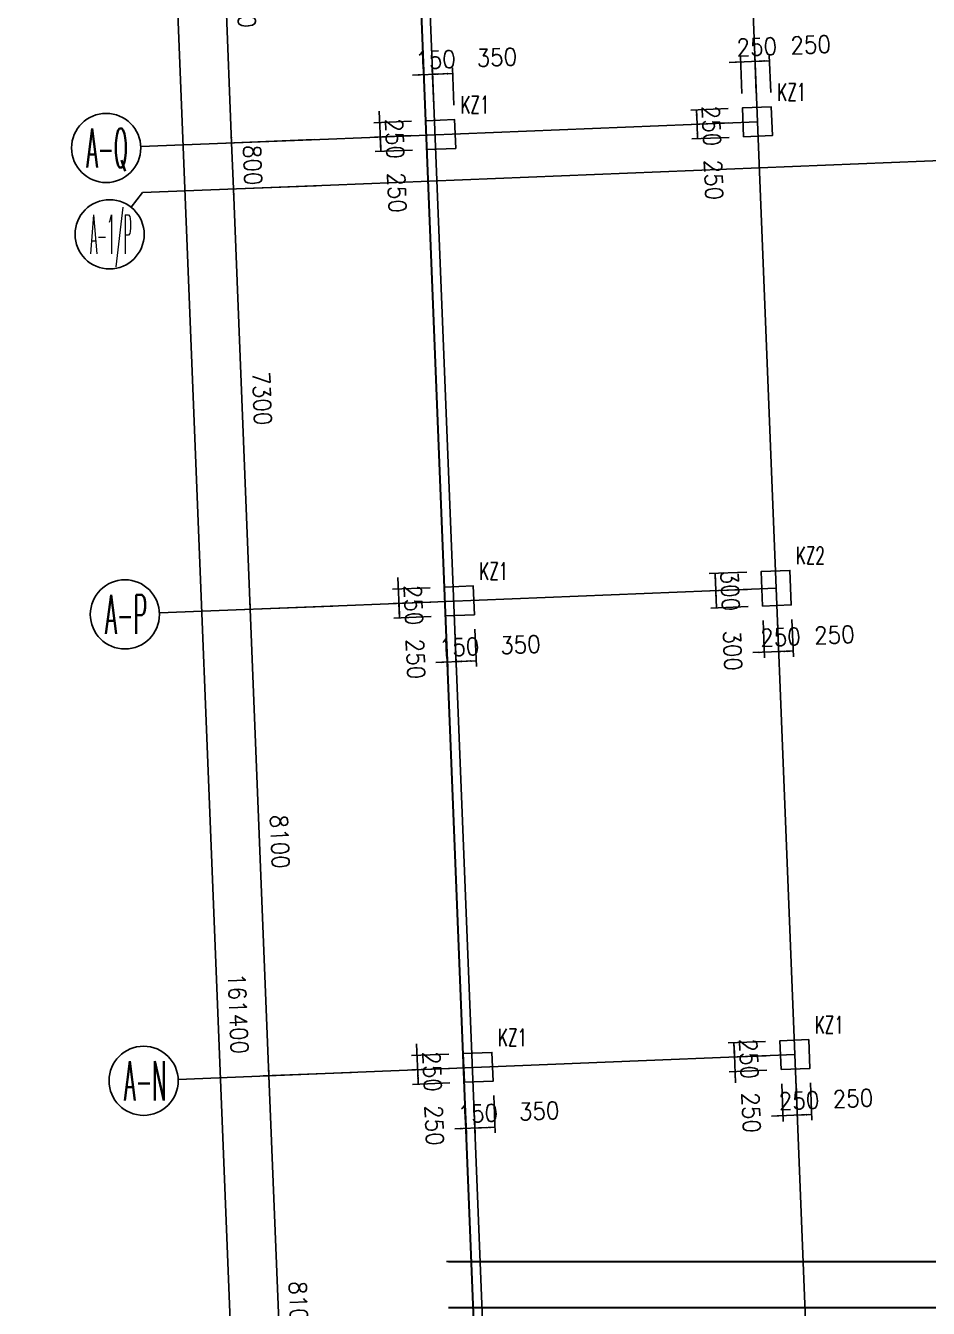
# Model space of a CAD drawing. Extents: x 387171 to 699106, y 11966 to 245688.
# Drawn here: x 471867 to 487529, y 146373 to 168631 of the extents above; entities that cross this region are included whole.
import ezdxf

# ---------------------------------------------------------------- set-up
doc = ezdxf.new("R2010")
doc.units = 0
doc.header["$LTSCALE"] = 100
doc.header["$MEASUREMENT"] = 0
for name, color, linetype in [('COLU', 7, 'Continuous'), ('DIM', 3, 'Continuous'), ('DOTE', 253, 'Continuous'), ('h后浇带', 51, 'Continuous'), ('L-AXIS', 3, 'Continuous'), ('NUM', 7, 'Continuous'), ('Q-dote', 253, 'Continuous')]:
    doc.layers.add(name, color=color, linetype=linetype)
doc.styles.get("Standard").update_dxf_attribs({"font": 'standard'})
doc.dimstyles.get("Standard").update_dxf_attribs({"dimtxt": 300, "dimasz": 100, "dimexe": 100, "dimexo": 250, "dimgap": 100, "dimtad": 0, "dimtoh": 1, "dimdec": 0, "dimdsep": 46, "dimcen": 0.09, "dimclrt": 7, "dimadec": 0, "dimazin": 0, "dimtfac": 1, "dimtdec": 4, "dimtofl": 0, "dimtmove": 0, "dimatfit": 3, "dimfxl": 1, "dimtolj": 1, "dimtzin": 0, "dimarcsym": 0})

# ---------------------------------------------------------------- blocks, each defined once
blk = doc.blocks.new('*D858')
at = {"layer": 'L-AXIS', "color": 0, "linetype": 'ByBlock', "lineweight": -2}
for p, q in [((474241, 232201), (471867, 232105)), ((478441, 70839), (471967, 232109)), ((480715, 70931), (478341, 70835))]:
    blk.add_line(p, q, dxfattribs=at)
for points in [[(471967, 232109), (471988, 232010), (471954, 232009)], [(478441, 70839), (478420, 70939), (478453, 70940)]]:
    blk.add_solid(points, dxfattribs=at)
at = {"layer": 'L-AXIS', "color": 7, "linetype": 'Continuous', "lineweight": -2, "insert": (475554, 151488), "char_height": 300, "width": 1111.67, "attachment_point": 5, "rotation": 272.2988}
blk.add_mtext('161400', dxfattribs=at)
blk = doc.blocks.new('*D4626')
at = {"layer": 'L-AXIS', "color": 0, "linetype": 'ByBlock', "lineweight": -2}
for p, q in [((476873, 166654), (475340, 166592)), ((475440, 166596), (475472, 165797)), ((476905, 165854), (475372, 165793))]:
    blk.add_line(p, q, dxfattribs=at)
for points in [[(475440, 166596), (475460, 166497), (475427, 166495)], [(475472, 165797), (475451, 165896), (475484, 165897)]]:
    blk.add_solid(points, dxfattribs=at)
at = {"layer": 'L-AXIS', "color": 7, "linetype": 'Continuous', "lineweight": -2, "insert": (475805, 166210), "char_height": 300, "width": 566.67, "attachment_point": 5, "rotation": 272.2988}
blk.add_mtext('800', dxfattribs=at)
blk = doc.blocks.new('*D491')
at = {"layer": 'L-AXIS', "color": 0, "linetype": 'ByBlock', "lineweight": -2}
for p, q in [((477523, 150467), (475989, 150405)), ((476089, 150409), (476414, 142316)), ((477847, 142373), (476314, 142312))]:
    blk.add_line(p, q, dxfattribs=at)
for points in [[(476089, 150409), (476110, 150310), (476077, 150308)], [(476414, 142316), (476394, 142415), (476427, 142416)]]:
    blk.add_solid(points, dxfattribs=at)
at = {"layer": 'L-AXIS', "color": 7, "linetype": 'Continuous', "lineweight": -2, "insert": (476602, 146376), "char_height": 300, "width": 775, "attachment_point": 5, "rotation": 272.2988}
blk.add_mtext('8100', dxfattribs=at)
blk = doc.blocks.new('*D664')
at = {"layer": 'L-AXIS', "color": 0, "linetype": 'ByBlock', "lineweight": -2}
for p, q in [((477198, 158560), (475665, 158499)), ((475764, 158503), (476089, 150409)), ((477523, 150467), (475989, 150405))]:
    blk.add_line(p, q, dxfattribs=at)
for points in [[(475764, 158503), (475785, 158403), (475752, 158402)], [(476089, 150409), (476069, 150508), (476102, 150510)]]:
    blk.add_solid(points, dxfattribs=at)
at = {"layer": 'L-AXIS', "color": 7, "linetype": 'Continuous', "lineweight": -2, "insert": (476277, 154470), "char_height": 300, "width": 775, "attachment_point": 5, "rotation": 272.2988}
blk.add_mtext('8100', dxfattribs=at)
blk = doc.blocks.new('*D1589')
at = {"layer": 'L-AXIS', "color": 0, "linetype": 'ByBlock', "lineweight": -2}
for p, q in [((476905, 165854), (475372, 165793)), ((475472, 165797), (475764, 158503)), ((477198, 158560), (475665, 158499))]:
    blk.add_line(p, q, dxfattribs=at)
for points in [[(475472, 165797), (475492, 165697), (475459, 165696)], [(475764, 158503), (475744, 158602), (475777, 158603)]]:
    blk.add_solid(points, dxfattribs=at)
at = {"layer": 'L-AXIS', "color": 7, "linetype": 'Continuous', "lineweight": -2, "insert": (475968, 162164), "char_height": 300, "width": 780, "attachment_point": 5, "rotation": 272.2988}
blk.add_mtext('7300', dxfattribs=at)
blk = doc.blocks.new('*D1174')
at = {"layer": 'L-AXIS', "color": 0, "linetype": 'ByBlock', "lineweight": -2}
for p, q in [((476676, 171550), (475143, 171488)), ((475243, 171492), (475440, 166596)), ((476873, 166654), (475340, 166592))]:
    blk.add_line(p, q, dxfattribs=at)
for points in [[(475243, 171492), (475264, 171393), (475230, 171392)], [(475440, 166596), (475419, 166695), (475452, 166697)]]:
    blk.add_solid(points, dxfattribs=at)
at = {"layer": 'L-AXIS', "color": 7, "linetype": 'Continuous', "lineweight": -2, "insert": (475691, 169058), "char_height": 300, "width": 785, "attachment_point": 5, "rotation": 272.2988}
blk.add_mtext('4900', dxfattribs=at)
blk = doc.blocks.new('_AXISO')
blk.add_circle((0, 0), 0.5)
blk = doc.blocks.new('*D564')
at = {"layer": 'DIM', "color": 0, "linetype": 'ByBlock', "lineweight": -2}
for p, q in [((478651, 150962), (478677, 150313)), ((479209, 150784), (478559, 150758)), ((479219, 150535), (478569, 150509))]:
    blk.add_line(p, q, dxfattribs=at)
for points in [[(478659, 150762), (478638, 150862), (478672, 150863)], [(478669, 150513), (478690, 150413), (478656, 150412)]]:
    blk.add_solid(points, dxfattribs=at)
at = {"layer": 'DIM', "color": 7, "linetype": 'Continuous', "lineweight": -2, "insert": (478920, 150482), "char_height": 300, "width": 566.67, "attachment_point": 5, "rotation": 272.2988}
blk.add_mtext('250', dxfattribs=at)
blk = doc.blocks.new('*D182')
at = {"layer": 'DIM', "color": 0, "linetype": 'ByBlock', "lineweight": -2}
for p, q in [((479219, 150535), (478569, 150509)), ((478669, 150513), (478679, 150263)), ((479229, 150285), (478579, 150259))]:
    blk.add_line(p, q, dxfattribs=at)
for points in [[(478669, 150513), (478690, 150413), (478656, 150412)], [(478679, 150263), (478658, 150362), (478692, 150363)]]:
    blk.add_solid(points, dxfattribs=at)
at = {"layer": 'DIM', "color": 7, "linetype": 'Continuous', "lineweight": -2, "insert": (478958, 149547), "char_height": 300, "width": 566.67, "attachment_point": 5, "rotation": 272.2988}
blk.add_mtext('250', dxfattribs=at)
blk = doc.blocks.new('*D1122')
at = {"layer": 'DIM', "color": 0, "linetype": 'ByBlock', "lineweight": -2}
for p, q in [((479488, 150045), (479514, 149396)), ((479638, 150051), (479664, 149402)), ((479311, 149488), (479860, 149510))]:
    blk.add_line(p, q, dxfattribs=at)
for points in [[(479510, 149496), (479411, 149475), (479410, 149508)], [(479660, 149502), (479760, 149522), (479761, 149489)]]:
    blk.add_solid(points, dxfattribs=at)
at = {"layer": 'DIM', "color": 7, "linetype": 'Continuous', "lineweight": -2, "insert": (479712, 149754), "char_height": 300, "width": 476.67, "attachment_point": 5, "rotation": 2.2988}
blk.add_mtext('150', dxfattribs=at)
blk = doc.blocks.new('*D1315')
at = {"layer": 'DIM', "color": 0, "linetype": 'ByBlock', "lineweight": -2}
for p, q in [((479638, 150051), (479664, 149402)), ((479988, 150065), (480014, 149416)), ((479660, 149502), (480010, 149516))]:
    blk.add_line(p, q, dxfattribs=at)
for points in [[(479660, 149502), (479760, 149522), (479761, 149489)], [(480010, 149516), (479911, 149495), (479909, 149528)]]:
    blk.add_solid(points, dxfattribs=at)
at = {"layer": 'DIM', "color": 7, "linetype": 'Continuous', "lineweight": -2, "insert": (480776, 149797), "char_height": 300, "width": 566.67, "attachment_point": 5, "rotation": 2.2988}
blk.add_mtext('350', dxfattribs=at)
blk = doc.blocks.new('*D1063')
at = {"layer": 'DIM', "color": 0, "linetype": 'ByBlock', "lineweight": -2}
for p, q in [((484377, 159149), (483728, 159122)), ((483828, 159126), (483840, 158827)), ((484389, 158849), (483740, 158823))]:
    blk.add_line(p, q, dxfattribs=at)
for points in [[(483828, 159126), (483848, 159027), (483815, 159026)], [(483840, 158827), (483819, 158926), (483852, 158927)]]:
    blk.add_solid(points, dxfattribs=at)
at = {"layer": 'DIM', "color": 7, "linetype": 'Continuous', "lineweight": -2, "insert": (484090, 158822), "char_height": 300, "width": 566.67, "attachment_point": 5, "rotation": 272.2988}
blk.add_mtext('300', dxfattribs=at)
blk = doc.blocks.new('*D1847')
at = {"layer": 'DIM', "color": 0, "linetype": 'ByBlock', "lineweight": -2}
for p, q in [((484389, 158849), (483740, 158823)), ((483840, 158827), (483852, 158527)), ((484401, 158549), (483752, 158523))]:
    blk.add_line(p, q, dxfattribs=at)
for points in [[(483840, 158827), (483860, 158727), (483827, 158726)], [(483852, 158527), (483831, 158626), (483864, 158628)]]:
    blk.add_solid(points, dxfattribs=at)
at = {"layer": 'DIM', "color": 7, "linetype": 'Continuous', "lineweight": -2, "insert": (484132, 157786), "char_height": 300, "width": 566.67, "attachment_point": 5, "rotation": 272.2988}
blk.add_mtext('300', dxfattribs=at)
blk = doc.blocks.new('*D1459')
at = {"layer": 'DIM', "color": 0, "linetype": 'ByBlock', "lineweight": -2}
for p, q in [((484661, 158309), (484687, 157660)), ((484911, 158319), (484937, 157670)), ((484483, 157752), (485133, 157778))]:
    blk.add_line(p, q, dxfattribs=at)
for points in [[(484683, 157760), (484584, 157739), (484583, 157772)], [(484933, 157770), (485032, 157790), (485034, 157757)]]:
    blk.add_solid(points, dxfattribs=at)
at = {"layer": 'DIM', "color": 7, "linetype": 'Continuous', "lineweight": -2, "insert": (484963, 158021), "char_height": 300, "width": 566.67, "attachment_point": 5, "rotation": 2.2988}
blk.add_mtext('250', dxfattribs=at)
blk = doc.blocks.new('*D2379')
at = {"layer": 'DIM', "color": 0, "linetype": 'ByBlock', "lineweight": -2}
for p, q in [((484911, 158319), (484937, 157670)), ((485161, 158329), (485187, 157680)), ((484933, 157770), (485183, 157780))]:
    blk.add_line(p, q, dxfattribs=at)
for points in [[(484933, 157770), (485032, 157790), (485034, 157757)], [(485183, 157780), (485084, 157759), (485082, 157792)]]:
    blk.add_solid(points, dxfattribs=at)
at = {"layer": 'DIM', "color": 7, "linetype": 'Continuous', "lineweight": -2, "insert": (485899, 158059), "char_height": 300, "width": 566.67, "attachment_point": 5, "rotation": 2.2988}
blk.add_mtext('250', dxfattribs=at)
blk = doc.blocks.new('*D1994')
at = {"layer": 'DIM', "color": 0, "linetype": 'ByBlock', "lineweight": -2}
for p, q in [((478326, 159056), (478352, 158406)), ((478884, 158878), (478234, 158852)), ((478894, 158628), (478244, 158602))]:
    blk.add_line(p, q, dxfattribs=at)
for points in [[(478334, 158856), (478313, 158955), (478347, 158957)], [(478344, 158606), (478365, 158507), (478331, 158506)]]:
    blk.add_solid(points, dxfattribs=at)
at = {"layer": 'DIM', "color": 7, "linetype": 'Continuous', "lineweight": -2, "insert": (478596, 158576), "char_height": 300, "width": 566.67, "attachment_point": 5, "rotation": 272.2988}
blk.add_mtext('250', dxfattribs=at)
blk = doc.blocks.new('*D2172')
at = {"layer": 'DIM', "color": 0, "linetype": 'ByBlock', "lineweight": -2}
for p, q in [((478894, 158628), (478244, 158602)), ((478344, 158606), (478354, 158356)), ((478904, 158378), (478254, 158352))]:
    blk.add_line(p, q, dxfattribs=at)
for points in [[(478344, 158606), (478365, 158507), (478331, 158506)], [(478354, 158356), (478333, 158456), (478367, 158457)]]:
    blk.add_solid(points, dxfattribs=at)
at = {"layer": 'DIM', "color": 7, "linetype": 'Continuous', "lineweight": -2, "insert": (478633, 157641), "char_height": 300, "width": 566.67, "attachment_point": 5, "rotation": 272.2988}
blk.add_mtext('250', dxfattribs=at)
blk = doc.blocks.new('*D3086')
at = {"layer": 'DIM', "color": 0, "linetype": 'ByBlock', "lineweight": -2}
for p, q in [((479164, 158139), (479190, 157489)), ((479313, 158145), (479339, 157495)), ((478986, 157581), (479535, 157603))]:
    blk.add_line(p, q, dxfattribs=at)
for points in [[(479186, 157589), (479086, 157568), (479085, 157602)], [(479335, 157595), (479435, 157616), (479436, 157582)]]:
    blk.add_solid(points, dxfattribs=at)
at = {"layer": 'DIM', "color": 7, "linetype": 'Continuous', "lineweight": -2, "insert": (479387, 157847), "char_height": 300, "width": 476.67, "attachment_point": 5, "rotation": 2.2988}
blk.add_mtext('150', dxfattribs=at)
blk = doc.blocks.new('*D2702')
at = {"layer": 'DIM', "color": 0, "linetype": 'ByBlock', "lineweight": -2}
for p, q in [((479313, 158145), (479339, 157495)), ((479663, 158159), (479689, 157509)), ((479335, 157595), (479685, 157609))]:
    blk.add_line(p, q, dxfattribs=at)
for points in [[(479335, 157595), (479435, 157616), (479436, 157582)], [(479685, 157609), (479586, 157588), (479585, 157622)]]:
    blk.add_solid(points, dxfattribs=at)
at = {"layer": 'DIM', "color": 7, "linetype": 'Continuous', "lineweight": -2, "insert": (480451, 157890), "char_height": 300, "width": 566.67, "attachment_point": 5, "rotation": 2.2988}
blk.add_mtext('350', dxfattribs=at)
blk = doc.blocks.new('*D3634')
at = {"layer": 'DIM', "color": 0, "linetype": 'ByBlock', "lineweight": -2}
for p, q in [((484704, 151005), (484055, 150979)), ((484155, 150983), (484165, 150733)), ((484714, 150755), (484065, 150729))]:
    blk.add_line(p, q, dxfattribs=at)
for points in [[(484155, 150983), (484175, 150884), (484142, 150882)], [(484165, 150733), (484144, 150832), (484177, 150834)]]:
    blk.add_solid(points, dxfattribs=at)
at = {"layer": 'DIM', "color": 7, "linetype": 'Continuous', "lineweight": -2, "insert": (484416, 150703), "char_height": 300, "width": 566.67, "attachment_point": 5, "rotation": 272.2988}
blk.add_mtext('250', dxfattribs=at)
blk = doc.blocks.new('*D3250')
at = {"layer": 'DIM', "color": 0, "linetype": 'ByBlock', "lineweight": -2}
for p, q in [((484157, 150933), (484183, 150284)), ((484714, 150755), (484065, 150729)), ((484724, 150506), (484075, 150479))]:
    blk.add_line(p, q, dxfattribs=at)
for points in [[(484165, 150733), (484144, 150832), (484177, 150834)], [(484175, 150483), (484195, 150384), (484162, 150383)]]:
    blk.add_solid(points, dxfattribs=at)
at = {"layer": 'DIM', "color": 7, "linetype": 'Continuous', "lineweight": -2, "insert": (484454, 149768), "char_height": 300, "width": 566.67, "attachment_point": 5, "rotation": 272.2988}
blk.add_mtext('250', dxfattribs=at)
blk = doc.blocks.new('*D4019')
at = {"layer": 'DIM', "color": 0, "linetype": 'ByBlock', "lineweight": -2}
for p, q in [((484984, 150266), (485010, 149616)), ((485234, 150276), (485260, 149626)), ((484806, 149708), (485456, 149734))]:
    blk.add_line(p, q, dxfattribs=at)
for points in [[(485006, 149716), (484907, 149696), (484905, 149729)], [(485256, 149726), (485355, 149747), (485356, 149714)]]:
    blk.add_solid(points, dxfattribs=at)
at = {"layer": 'DIM', "color": 7, "linetype": 'Continuous', "lineweight": -2, "insert": (485286, 149978), "char_height": 300, "width": 566.67, "attachment_point": 5, "rotation": 2.2988}
blk.add_mtext('250', dxfattribs=at)
blk = doc.blocks.new('*D3775')
at = {"layer": 'DIM', "color": 0, "linetype": 'ByBlock', "lineweight": -2}
for p, q in [((485234, 150276), (485260, 149626)), ((485484, 150286), (485510, 149636)), ((485256, 149726), (485506, 149736))]:
    blk.add_line(p, q, dxfattribs=at)
for points in [[(485256, 149726), (485355, 149747), (485356, 149714)], [(485506, 149736), (485406, 149716), (485405, 149749)]]:
    blk.add_solid(points, dxfattribs=at)
at = {"layer": 'DIM', "color": 7, "linetype": 'Continuous', "lineweight": -2, "insert": (486221, 150015), "char_height": 300, "width": 566.67, "attachment_point": 5, "rotation": 2.2988}
blk.add_mtext('250', dxfattribs=at)
blk = doc.blocks.new('*D3962')
at = {"layer": 'DIM', "color": 0, "linetype": 'ByBlock', "lineweight": -2}
for p, q in [((478559, 166971), (477909, 166945)), ((478001, 167149), (478027, 166500)), ((478569, 166722), (477919, 166696))]:
    blk.add_line(p, q, dxfattribs=at)
for points in [[(478009, 166949), (477989, 167049), (478022, 167050)], [(478019, 166700), (478040, 166600), (478007, 166599)]]:
    blk.add_solid(points, dxfattribs=at)
at = {"layer": 'DIM', "color": 7, "linetype": 'Continuous', "lineweight": -2, "insert": (478271, 166669), "char_height": 300, "width": 566.67, "attachment_point": 5, "rotation": 272.2988}
blk.add_mtext('250', dxfattribs=at)
blk = doc.blocks.new('*D61')
at = {"layer": 'DIM', "color": 0, "linetype": 'ByBlock', "lineweight": -2}
for p, q in [((478569, 166722), (477919, 166696)), ((478019, 166700), (478029, 166450)), ((478579, 166472), (477929, 166446))]:
    blk.add_line(p, q, dxfattribs=at)
for points in [[(478019, 166700), (478040, 166600), (478007, 166599)], [(478029, 166450), (478009, 166549), (478042, 166550)]]:
    blk.add_solid(points, dxfattribs=at)
at = {"layer": 'DIM', "color": 7, "linetype": 'Continuous', "lineweight": -2, "insert": (478308, 165734), "char_height": 300, "width": 566.67, "attachment_point": 5, "rotation": 272.2988}
blk.add_mtext('250', dxfattribs=at)
blk = doc.blocks.new('*D4472')
at = {"layer": 'DIM', "color": 0, "linetype": 'ByBlock', "lineweight": -2}
for p, q in [((478799, 167231), (478772, 167881)), ((478948, 167237), (478922, 167887)), ((478577, 167773), (479126, 167795))]:
    blk.add_line(p, q, dxfattribs=at)
for points in [[(478776, 167781), (478677, 167760), (478676, 167793)], [(478926, 167787), (479026, 167808), (479027, 167774)]]:
    blk.add_solid(points, dxfattribs=at)
at = {"layer": 'DIM', "color": 7, "linetype": 'Continuous', "lineweight": -2, "insert": (478978, 168039), "char_height": 300, "width": 476.67, "attachment_point": 5, "rotation": 2.2988}
blk.add_mtext('150', dxfattribs=at)
blk = doc.blocks.new('*D593')
at = {"layer": 'DIM', "color": 0, "linetype": 'ByBlock', "lineweight": -2}
for p, q in [((478948, 167237), (478922, 167887)), ((479298, 167251), (479272, 167901)), ((478926, 167787), (479276, 167801))]:
    blk.add_line(p, q, dxfattribs=at)
for points in [[(478926, 167787), (479026, 167808), (479027, 167774)], [(479276, 167801), (479177, 167780), (479175, 167814)]]:
    blk.add_solid(points, dxfattribs=at)
at = {"layer": 'DIM', "color": 7, "linetype": 'Continuous', "lineweight": -2, "insert": (480042, 168082), "char_height": 300, "width": 566.67, "attachment_point": 5, "rotation": 2.2988}
blk.add_mtext('350', dxfattribs=at)
blk = doc.blocks.new('*D357')
at = {"layer": 'DIM', "color": 0, "linetype": 'ByBlock', "lineweight": -2}
for p, q in [((484054, 167192), (483405, 167166)), ((483505, 167170), (483515, 166920)), ((484064, 166942), (483415, 166916))]:
    blk.add_line(p, q, dxfattribs=at)
for points in [[(483505, 167170), (483525, 167071), (483492, 167069)], [(483515, 166920), (483494, 167019), (483527, 167021)]]:
    blk.add_solid(points, dxfattribs=at)
at = {"layer": 'DIM', "color": 7, "linetype": 'Continuous', "lineweight": -2, "insert": (483766, 166890), "char_height": 300, "width": 566.67, "attachment_point": 5, "rotation": 272.2988}
blk.add_mtext('250', dxfattribs=at)
blk = doc.blocks.new('*D1103')
at = {"layer": 'DIM', "color": 0, "linetype": 'ByBlock', "lineweight": -2}
for p, q in [((484064, 166942), (483415, 166916)), ((483515, 166920), (483525, 166670)), ((484074, 166692), (483425, 166666))]:
    blk.add_line(p, q, dxfattribs=at)
for points in [[(483515, 166920), (483535, 166821), (483502, 166820)], [(483525, 166670), (483504, 166770), (483537, 166771)]]:
    blk.add_solid(points, dxfattribs=at)
at = {"layer": 'DIM', "color": 7, "linetype": 'Continuous', "lineweight": -2, "insert": (483804, 165955), "char_height": 300, "width": 566.67, "attachment_point": 5, "rotation": 272.2988}
blk.add_mtext('250', dxfattribs=at)
blk = doc.blocks.new('*D1282')
at = {"layer": 'DIM', "color": 0, "linetype": 'ByBlock', "lineweight": -2}
for p, q in [((484294, 167452), (484268, 168101)), ((484544, 167462), (484518, 168111)), ((484072, 167993), (484722, 168020))]:
    blk.add_line(p, q, dxfattribs=at)
for points in [[(484272, 168001), (484173, 167981), (484171, 168014)], [(484522, 168011), (484621, 168032), (484622, 167999)]]:
    blk.add_solid(points, dxfattribs=at)
at = {"layer": 'DIM', "color": 7, "linetype": 'Continuous', "lineweight": -2, "insert": (484552, 168263), "char_height": 300, "width": 566.67, "attachment_point": 5, "rotation": 2.2988}
blk.add_mtext('250', dxfattribs=at)
blk = doc.blocks.new('*D1042')
at = {"layer": 'DIM', "color": 0, "linetype": 'ByBlock', "lineweight": -2}
for p, q in [((484544, 167462), (484518, 168111)), ((484794, 167472), (484768, 168121)), ((484522, 168011), (484772, 168022))]:
    blk.add_line(p, q, dxfattribs=at)
for points in [[(484522, 168011), (484621, 168032), (484622, 167999)], [(484772, 168022), (484672, 168001), (484671, 168034)]]:
    blk.add_solid(points, dxfattribs=at)
at = {"layer": 'DIM', "color": 7, "linetype": 'Continuous', "lineweight": -2, "insert": (485487, 168300), "char_height": 300, "width": 566.67, "attachment_point": 5, "rotation": 2.2988}
blk.add_mtext('250', dxfattribs=at)
blk = doc.blocks.new('1')
at = {"layer": 'DOTE'}
blk.add_line((458698, 592855), (587451, 458371), dxfattribs=at)
blk = doc.blocks.new('后浇带现场')
at = {"color": 6, "lineweight": 30}
for points in [[(662200, 674230), (718557, 674230), (718557, 624270), (707583, 624270), (707286, 620897), (700215, 616964), (698139, 620873), (664797, 619534)], [(662200, 673430), (717757, 673430), (717757, 625070), (706851, 625070), (706526, 621390), (700538, 618060), (698609, 621692), (664765, 620333)]]:
    blk.add_lwpolyline(points, dxfattribs=at)
at = {"layer": 'h后浇带', "color": 1}
for p, q in [((662168, 674230), (787754, 674230)), ((662200, 673430), (787536, 673430))]:
    blk.add_line(p, q, dxfattribs=at)
at = {"layer": 'Q-dote'}
blk.add_line((659263, 761135), (666731, 575100), dxfattribs=at)
at = {"color": 1, "lineweight": 30, "rotation": 318.5460777723208}
blk.add_blockref('1', (-77006, 620463), dxfattribs=at)

msp = doc.modelspace()

# ---------------------------------------------------------------- linework, layer by layer
at = {"color": 6, "lineweight": 30}
msp.add_lwpolyline([(476181.3, 232428.8), (494258.1, 233154.4), (494258.1, 231537.9), (540808.1, 231537.9), (540808.1, 232387.9), (590208.1, 232387.9), (590208.1, 232187.9), (593108.1, 232187.9), (593108.1, 230737.9), (608058.1, 230737.9), (608058.1, 231687.9), (648158.1, 231687.9), (648158.1, 230737.9), (657058.1, 230737.9), (657158.1, 196187.9), (658248.2, 196187.9), (663075.9, 83077.9), (659946, 47787.8), (654318.1, 48286.9), (653832.2, 42808.4), (496133.5, 56794.9), (482757.4, 68610.1), (476181.3, 232428.8)], dxfattribs=at)
at = {"layer": 'COLU'}
for points in [[(484324.2, 166702.5), (484823.8, 166722.6), (484803.7, 167222.2), (484304.1, 167202.1)], [(478828.6, 166481.9), (479328.2, 166501.9), (479308.1, 167001.5), (478808.6, 166981.5)], [(484651.1, 158559.1), (485150.7, 158579.1), (485126.6, 159178.6), (484627, 159158.6)], [(479153.5, 158388.4), (479653.1, 158408.5), (479633, 158908.1), (479133.4, 158888)], [(484974, 150515.5), (485473.6, 150535.6), (485453.5, 151035.2), (484953.9, 151015.1)], [(479478.4, 150294.9), (479978, 150315), (479957.9, 150814.6), (479458.3, 150794.5)]]:
    msp.add_lwpolyline(points, close=True, dxfattribs=at)
at = {"layer": 'DOTE'}
for p, q in [((481860.1, 234317.6), (489328.1, 48282.5)), ((476264.6, 234093), (483732.6, 48057.9)), ((484564, 166962.3), (477122.5, 166663.6)), ((490591.2, 166403.6), (477154.6, 165864.2)), ((484888.8, 158868.8), (477447.4, 158570.1)), ((485213.7, 150775.4), (477772.3, 150476.6))]:
    msp.add_line(p, q, dxfattribs=at)
at = {"layer": 'L-AXIS'}
for p, q in [((473863.3, 166532.8), (477122.5, 166663.6)), ((473895.4, 165733.4), (477154.6, 165864.2)), ((473895.4, 165733.4), (473695.9, 165480.8)), ((474188.2, 158439.3), (477447.4, 158570.1)), ((474513.1, 150345.8), (477772.3, 150476.6))]:
    msp.add_line(p, q, dxfattribs=at)

# ---------------------------------------------------------------- block references
at = {"color": 3, "lineweight": 30}
msp.add_blockref('后浇带现场', (-182998.7, -527042.1), dxfattribs=at)
at = {"layer": 'L-AXIS'}
ref = msp.add_blockref('_AXISO', (473263.8, 166508.7), dxfattribs=dict(at, xscale=1199.999999999997, yscale=1200, rotation=359.999645787379))
ref.add_attrib('A', 'A-Q', (472924.4, 166169.3), dxfattribs={"height": 678.82, "width": 0.40625})
ref = msp.add_blockref('_AXISO', (473324, 165009.9), dxfattribs=dict(at, xscale=1199.999999999997, yscale=1200, rotation=359.999645787379))
ref.add_attrib('A', 'A-1/P', (472984.6, 164670.5), dxfattribs={"height": 678.82, "width": 0.254902})
ref = msp.add_blockref('_AXISO', (473588.7, 158415.2), dxfattribs=dict(at, xscale=1199.999999999997, yscale=1200, rotation=359.999645787379))
ref.add_attrib('A', 'A-P', (473249.3, 158075.8), dxfattribs={"height": 678.82, "width": 0.419355})
ref = msp.add_blockref('_AXISO', (473913.6, 150321.7), dxfattribs=dict(at, xscale=1199.999999999997, yscale=1200, rotation=359.999645787379))
ref.add_attrib('A', 'A-N', (473574.2, 149982.3), dxfattribs={"height": 678.82, "width": 0.419355})

# ---------------------------------------------------------------- texts
at = {"layer": 'NUM', "color": 200, "width": 0.7}
for s, p in [('KZ1', (484909.8, 167328.2)), ('KZ1', (479414.2, 167107.6)), ('KZ2', (485232.7, 159284.7)), ('KZ1', (479739.1, 159014.1)), ('KZ1', (485559.6, 151141.3)), ('KZ1', (480064, 150920.6))]:
    msp.add_text(s, height=300, dxfattribs=at).set_placement(p)

# ---------------------------------------------------------------- dimensions: what is measured, and where the dimension line sits
at = {"layer": 'DIM', "color": 200}
for p1, p2, distance, picture, middle in [((484553.9, 167212.1), (484803.7, 167222.2), 800, '*D1042', (484979.5, 168280.1)), ((478958.4, 166987.5), (479308.1, 167001.5), 800, '*D593', (479483.9, 168059.4)), ((484304.1, 167202.1), (484553.9, 167212.1), 800, '*D1282', (484044.1, 168242.5)), ((478808.6, 166981.5), (478958.4, 166987.5), 800, '*D4472', (478564.7, 168022.5)), ((484304.1, 167202.1), (484314.2, 166952.3), -800, '*D357', (483745.8, 167397.9)), ((478808.6, 166981.5), (478818.6, 166731.7), -800, '*D3962', (478250.2, 167177.3)), ((484314.2, 166952.3), (484324.2, 166702.5), -800, '*D1103', (483783.4, 166462.5)), ((478818.6, 166731.7), (478828.6, 166481.9), -800, '*D61', (478287.8, 166241.9)), ((484627, 159158.6), (484639, 158858.8), -800, '*D1063', (484068.7, 159354.4)), ((479133.4, 158888), (479143.5, 158638.2), -800, '*D1994', (478575.1, 159083.8)), ((484639, 158858.8), (484651.1, 158559.1), -800, '*D1847', (484110.3, 158319.1)), ((479143.5, 158638.2), (479153.5, 158388.4), -800, '*D2172', (478612.7, 158148.4)), ((484651.1, 158559.1), (484900.9, 158569.1), -800, '*D1459', (484455.2, 158000.8)), ((484900.9, 158569.1), (485150.7, 158579.1), -800, '*D2379', (485390.6, 158038.3)), ((479153.5, 158388.4), (479303.4, 158394.4), -800, '*D3086', (478973.8, 157830.8)), ((479303.4, 158394.4), (479653.1, 158408.5), -800, '*D2702', (479893.1, 157867.7)), ((484953.9, 151015.1), (484963.9, 150765.3), -800, '*D3634', (484395.6, 151211)), ((479458.3, 150794.5), (479468.4, 150544.7), -800, '*D564', (478900, 150990.4)), ((484963.9, 150765.3), (484974, 150515.5), -800, '*D3250', (484433.2, 150275.6)), ((479468.4, 150544.7), (479478.4, 150294.9), -800, '*D182', (478937.6, 150055)), ((484974, 150515.5), (485223.8, 150525.6), -800, '*D4019', (484778.1, 149957.2)), ((485223.8, 150525.6), (485473.6, 150535.6), -800, '*D3775', (485713.5, 149994.8)), ((479478.4, 150294.9), (479628.3, 150300.9), -800, '*D1122', (479298.7, 149737.3)), ((479628.3, 150300.9), (479978, 150315), -800, '*D1315', (480218, 149774.2))]:
    dim = msp.add_aligned_dim(p1=p1, p2=p2, distance=distance, dimstyle='Standard', dxfattribs=at)
    dim.commit()
    dim.dimension.update_dxf_attribs({"geometry": picture, "text_midpoint": middle})
at = {"layer": 'L-AXIS'}
for base, p1, p2, picture, middle in [((471967, 232109.5), (480965.1, 70940.7), (474491.3, 232210.8), '*D858', (475553.6, 151488.5)), ((475439.6, 166596), (476926, 171559.7), (477122.5, 166663.6), '*D1174', (475691, 169058.1)), ((475471.7, 165796.7), (477122.5, 166663.6), (477154.6, 165864.2), '*D4626', (475805.4, 166210.4)), ((475764.5, 158502.6), (477154.6, 165864.2), (477447.4, 158570.1), '*D1589', (475967.8, 162163.7)), ((476089.4, 150409.1), (477447.4, 158570.1), (477772.3, 150476.6), '*D664', (476276.7, 154469.9)), ((476414.3, 142315.6), (477772.3, 150476.6), (478097.2, 142383.2), '*D491', (476601.6, 146376.4))]:
    dim = msp.add_linear_dim(base=base, p1=p1, p2=p2, angle=92.29877, dimstyle='Standard', dxfattribs=at)
    dim.commit()
    dim.dimension.update_dxf_attribs({"geometry": picture, "text_midpoint": middle})

doc.saveas('drawing.dxf')
